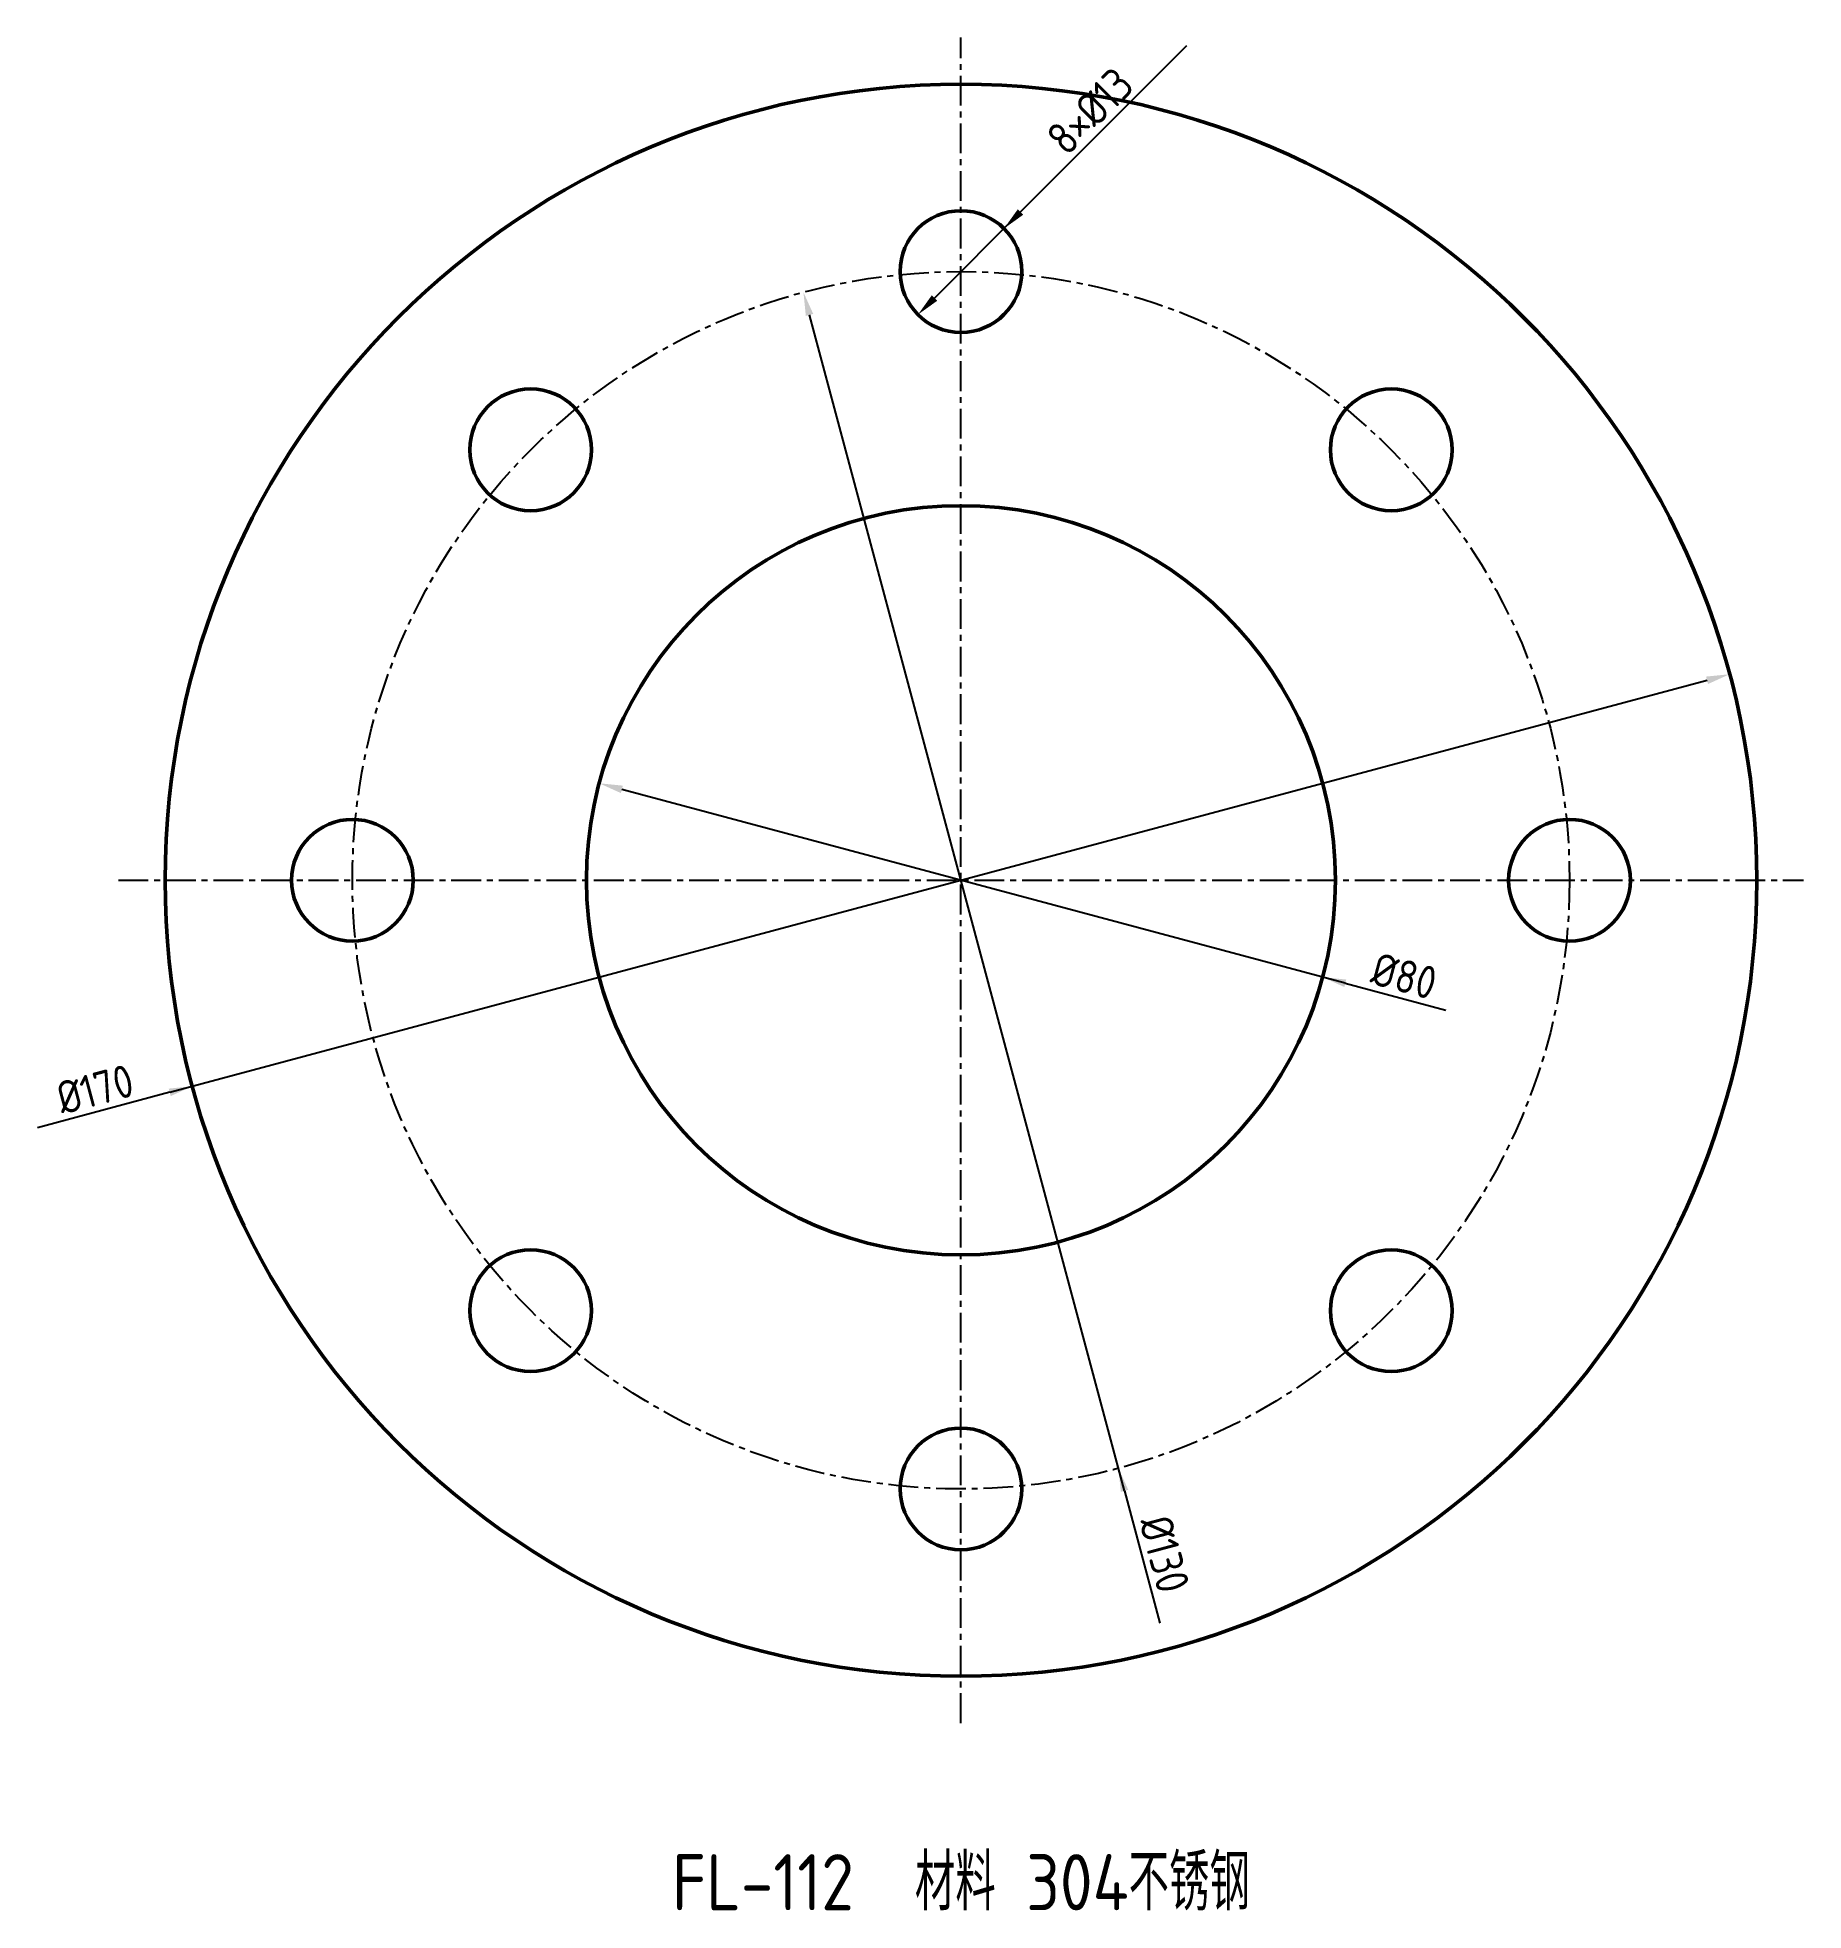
# Model space of a CAD drawing. Header units: millimetres. Extents: x -99 to 90, y -110 to 90.
import ezdxf
from ezdxf.enums import TextEntityAlignment as Align

# ---------------------------------------------------------------- set-up
doc = ezdxf.new("R2010")
doc.units = ezdxf.units.MM
doc.linetypes.add('CENTER', pattern=[5.08, 3.175, -0.635, 0.635, -0.635])
for name, color, linetype, lineweight in [('CENTER', 1, 'CENTER', 25), ('DIM', 3, 'Continuous', 18), ('HOLES', 7, 'Continuous', 50), ('OUTLINE', 7, 'Continuous', 50), ('TEXT', 7, 'Continuous', 25)]:
    doc.layers.add(name, color=color, linetype=linetype, lineweight=lineweight)
doc.styles.add('CN', font='gbenor.shx', dxfattribs={"bigfont": 'gbcbig.shx'})
doc.styles.get("Standard").update_dxf_attribs({"font": 'gbenor.shx', "bigfont": 'gbcbig.shx'})
doc.dimstyles.new('AGENTCAD', dxfattribs={"dimtxt": 3.5, "dimasz": 2.5, "dimexe": 1.25, "dimexo": 0.625, "dimtad": 1, "dimdsep": 46, "dimtxsty": 'Standard', "dimcen": 2.5, "dimazin": 3, "dimtfac": 1, "dimtmove": 0, "dimatfit": 3})

msp = doc.modelspace()

# ---------------------------------------------------------------- linework, layer by layer
at = {"layer": 'CENTER', "linetype": 'CENTER'}
for p, q in [((0, -90), (0, 90)), ((-90, 0), (90, 0))]:
    msp.add_line(p, q, dxfattribs=at)
msp.add_circle((0, 0), 65, dxfattribs=at)
at = {"layer": 'HOLES'}
for centre in [(0, 65), (-45.962, 45.962), (45.962, 45.962), (-65, 0), (65, 0), (-45.962, -45.962), (45.962, -45.962), (0, -65)]:
    msp.add_circle(centre, 6.5, dxfattribs=at)
at = {"layer": 'OUTLINE'}
for radius in [85, 40]:
    msp.add_circle((0, 0), radius, dxfattribs=at)

# ---------------------------------------------------------------- texts
at = {"layer": 'TEXT', "style": 'CN'}
msp.add_text('FL-112  材料 304不锈钢', height=6, dxfattribs=at).set_placement((0, -110), align=Align.CENTER)

# ---------------------------------------------------------------- dimensions: what is measured, and where the dimension line sits
at = {"layer": 'DIM'}
msp.add_diameter_dim_2p(p1=(-4.596, 60.404), p2=(4.596, 69.596), text='8×%%c13', dimstyle='AGENTCAD', override={"dimtxt": 3.5}, dxfattribs=at).render()
for p1, p2 in [((-16.823, 62.785), (16.823, -62.785)), ((82.104, 22), (-82.104, -22)), ((-38.637, 10.353), (38.637, -10.353))]:
    msp.add_diameter_dim_2p(p1=p1, p2=p2, dimstyle='AGENTCAD', override={"dimtxt": 3.5}, dxfattribs=at).render()

doc.saveas('drawing.dxf')
